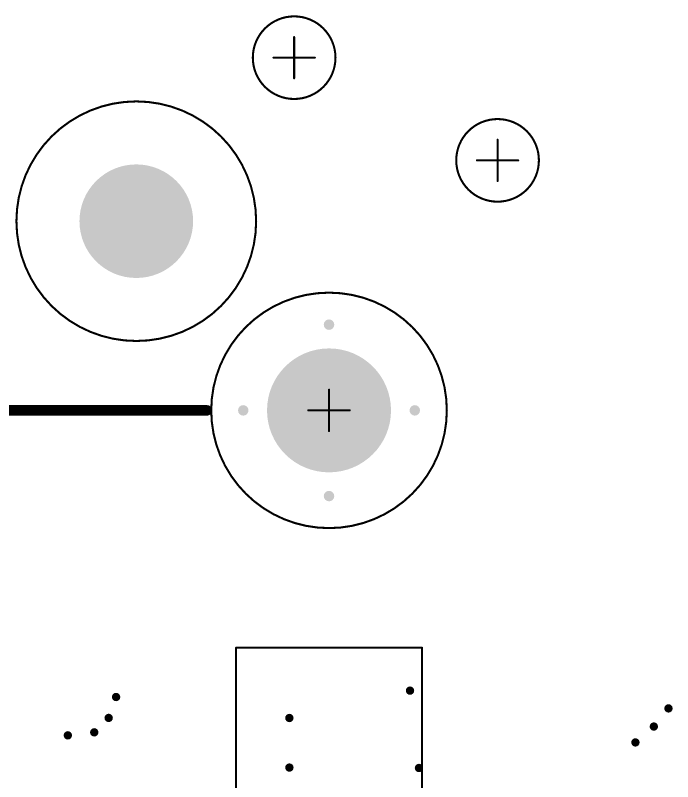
# Model space of a CAD drawing. Header units: inches. Extents: x -0.46 to 4.93, y -0.49 to 6.86.
# Drawn here: x 1.482 to 2.108, y 2.618 to 3.348 of the extents above; entities that cross this region are included whole.
import ezdxf

# ---------------------------------------------------------------- set-up
doc = ezdxf.new("R2010")
doc.units = ezdxf.units.IN
doc.header["$MEASUREMENT"] = 0
for name, color, linetype in [('Dimensions', 56, 'Continuous'), ('Pad Holes', 156, 'Continuous'), ('Top Courtyard', 56, 'Continuous'), ('Via Holes', 16, 'Continuous')]:
    doc.layers.add(name, color=color, linetype=linetype)

# ---------------------------------------------------------------- blocks, each defined once
blk = doc.blocks.new('TP100_200_NS_18')
at = {"layer": 'Top Courtyard'}
for points in [[(0.03937, 0, 0.00197, 0.00197, 1), (-0.03937, 0, 0.00197, 0.00197, 1)], [(-0.00049, 0.01969, 0.000984, 0.000984, 1), (0.00049, 0.01969, 0.000984, 0.000984, 1)], [(-0.03986, 0, 0.000984, 0.000984, 1), (-0.03888, 0, 0.000984, 0.000984, 1)], [(-0.02018, 0, 0.000984, 0.000984, 1), (-0.01919, 0, 0.000984, 0.000984, 1)], [(0.01919, 0, 0.000984, 0.000984, 1), (0.02018, 0, 0.000984, 0.000984, 1)], [(0.03888, 0, 0.000984, 0.000984, 1), (0.03986, 0, 0.000984, 0.000984, 1)], [(-0.00049, -0.01969, 0.000984, 0.000984, 1), (0.00049, -0.01969, 0.000984, 0.000984, 1)]]:
    blk.add_lwpolyline(points, format="xyseb", close=True, dxfattribs=at)
for points in [[(0, -0.01969, 0.00197, 0.00197, 0), (0, 0.01969, 0.00197, 0.00197, 0)], [(-0.01969, 0, 0.00197, 0.00197, 0), (0.01969, 0, 0.00197, 0.00197, 0)]]:
    blk.add_lwpolyline(points, format="xyseb", dxfattribs=at)
blk = doc.blocks.new('MOUNTING_HOLE_M2_5_207')
at = {"layer": 'Pad Holes'}
h = blk.add_hatch(color=7, dxfattribs=at)
edge = h.paths.add_edge_path()
edge.add_arc((0, 0), 0.05413, 0, 360)
at = {"layer": 'Top Courtyard'}
for points in [[(0.11417, 0, 0.00197, 0.00197, 1), (-0.11417, 0, 0.00197, 0.00197, 1)], [(-0.11467, 0, 0.000984, 0.000984, 1), (-0.11368, 0, 0.000984, 0.000984, 1)], [(0.11368, 0, 0.000984, 0.000984, 1), (0.11467, 0, 0.000984, 0.000984, 1)]]:
    blk.add_lwpolyline(points, format="xyseb", close=True, dxfattribs=at)
blk = doc.blocks.new('TP100_200_NS_611')
at = {"layer": 'Top Courtyard'}
for points in [[(0.03937, 0, 0.00197, 0.00197, 1), (-0.03937, 0, 0.00197, 0.00197, 1)], [(-0.00049, 0.01969, 0.000984, 0.000984, 1), (0.00049, 0.01969, 0.000984, 0.000984, 1)], [(-0.03986, 0, 0.000984, 0.000984, 1), (-0.03888, 0, 0.000984, 0.000984, 1)], [(-0.02018, 0, 0.000984, 0.000984, 1), (-0.01919, 0, 0.000984, 0.000984, 1)], [(0.01919, 0, 0.000984, 0.000984, 1), (0.02018, 0, 0.000984, 0.000984, 1)], [(0.03888, 0, 0.000984, 0.000984, 1), (0.03986, 0, 0.000984, 0.000984, 1)], [(-0.00049, -0.01969, 0.000984, 0.000984, 1), (0.00049, -0.01969, 0.000984, 0.000984, 1)]]:
    blk.add_lwpolyline(points, format="xyseb", close=True, dxfattribs=at)
for points in [[(0, -0.01969, 0.00197, 0.00197, 0), (0, 0.01969, 0.00197, 0.00197, 0)], [(0.01969, 0, 0.00197, 0.00197, 0), (-0.01969, 0, 0.00197, 0.00197, 0)]]:
    blk.add_lwpolyline(points, format="xyseb", dxfattribs=at)
blk = doc.blocks.new('9774030243R_757')
at = {"layer": 'Pad Holes'}
h = blk.add_hatch(color=7, dxfattribs=at)
edge = h.paths.add_edge_path()
edge.add_arc((0, 0), 0.05906, 0, 360)
at = {"layer": 'Via Holes'}
h = blk.add_hatch(color=7, dxfattribs=at)
edge = h.paths.add_edge_path()
edge.add_arc((0, 0.08169), 0.005, 0, 360)
h = blk.add_hatch(color=7, dxfattribs=at)
edge = h.paths.add_edge_path()
edge.add_arc((-0.08169, 0), 0.005, 0, 360)
h = blk.add_hatch(color=7, dxfattribs=at)
edge = h.paths.add_edge_path()
edge.add_arc((0.08169, 0), 0.005, 0, 360)
h = blk.add_hatch(color=7, dxfattribs=at)
edge = h.paths.add_edge_path()
edge.add_arc((0, -0.08169), 0.005, 0, 360)
at = {"layer": 'Top Courtyard'}
for points in [[(0.1122, 0, 0.00197, 0.00197, 1), (-0.1122, 0, 0.00197, 0.00197, 1)], [(-0.00049, 0.01969, 0.000984, 0.000984, 1), (0.00049, 0.01969, 0.000984, 0.000984, 1)], [(-0.1127, 0, 0.000984, 0.000984, 1), (-0.11171, 0, 0.000984, 0.000984, 1)], [(-0.02018, 0, 0.000984, 0.000984, 1), (-0.01919, 0, 0.000984, 0.000984, 1)], [(0.01919, 0, 0.000984, 0.000984, 1), (0.02018, 0, 0.000984, 0.000984, 1)], [(0.11171, 0, 0.000984, 0.000984, 1), (0.1127, 0, 0.000984, 0.000984, 1)], [(-0.00049, -0.01969, 0.000984, 0.000984, 1), (0.00049, -0.01969, 0.000984, 0.000984, 1)]]:
    blk.add_lwpolyline(points, format="xyseb", close=True, dxfattribs=at)
for points in [[(0, -0.01969, 0.00197, 0.00197, 0), (0, 0.01969, 0.00197, 0.00197, 0)], [(0.01969, 0, 0.00197, 0.00197, 0), (-0.01969, 0, 0.00197, 0.00197, 0)]]:
    blk.add_lwpolyline(points, format="xyseb", dxfattribs=at)
blk = doc.blocks.new('SOM_MAX_CONN_B_DF40HC_3_0_100DS_0_4V________782')
at = {"layer": 'Top Courtyard'}
for points in [[(-0.08858, 0.45276, 0.00197, 0.00197, 0), (-0.08858, -0.45276, 0.00197, 0.00197, 0)], [(0.08858, 0.45276, 0.00197, 0.00197, 0), (0.08858, -0.45276, 0.00197, 0.00197, 0)], [(0.08858, -0.45276, 0.00197, 0.00197, 0), (-0.08858, -0.45276, 0.00197, 0.00197, 0)]]:
    blk.add_lwpolyline(points, format="xyseb", dxfattribs=at)
for points in [[(-0.08908, -0.45276, 0.000984, 0.000984, 1), (-0.08809, -0.45276, 0.000984, 0.000984, 1)], [(-0.08908, -0.45276, 0.000984, 0.000984, 1), (-0.08809, -0.45276, 0.000984, 0.000984, 1)], [(0.08809, -0.45276, 0.000984, 0.000984, 1), (0.08907, -0.45276, 0.000984, 0.000984, 1)], [(0.08809, -0.45276, 0.000984, 0.000984, 1), (0.08907, -0.45276, 0.000984, 0.000984, 1)]]:
    blk.add_lwpolyline(points, format="xyseb", close=True, dxfattribs=at)
blk = doc.blocks.new('DF40HC_3_0__100DS_0_4V__S_M_MAX_A_S4_F_________1_786')
at = {"layer": 'Top Courtyard'}
for points in [[(-0.66916, -0.68912, 0.00197, 0.00197, 0), (-0.66916, -0.64975, 0.00197, 0.00197, 0)], [(-0.64948, -0.66943, 0.00197, 0.00197, 0), (-0.68885, -0.66943, 0.00197, 0.00197, 0)]]:
    blk.add_lwpolyline(points, format="xyseb", dxfattribs=at)
for points in [[(-0.66966, -0.64975, 0.000984, 0.000984, 1), (-0.66867, -0.64975, 0.000984, 0.000984, 1)], [(-0.68934, -0.66943, 0.000984, 0.000984, 1), (-0.68836, -0.66943, 0.000984, 0.000984, 1)], [(-0.64997, -0.66943, 0.000984, 0.000984, 1), (-0.64899, -0.66943, 0.000984, 0.000984, 1)], [(-0.66966, -0.68912, 0.000984, 0.000984, 1), (-0.66867, -0.68912, 0.000984, 0.000984, 1)]]:
    blk.add_lwpolyline(points, format="xyseb", close=True, dxfattribs=at)

msp = doc.modelspace()

# ---------------------------------------------------------------- hatches: boundary and pattern name
at = {"layer": 'Via Holes'}
h = msp.add_hatch(color=7, dxfattribs=at)
edge = h.paths.add_edge_path()
edge.add_arc((1.57762, 2.69853), 0.004, 0, 360)
h = msp.add_hatch(color=7, dxfattribs=at)
edge = h.paths.add_edge_path()
edge.add_arc((1.85759, 2.7046), 0.004, 0, 360)
h = msp.add_hatch(color=7, dxfattribs=at)
edge = h.paths.add_edge_path()
edge.add_arc((2.1038, 2.6877), 0.004, 0, 360)
h = msp.add_hatch(color=7, dxfattribs=at)
edge = h.paths.add_edge_path()
edge.add_arc((1.57054, 2.67861), 0.004, 0, 360)
h = msp.add_hatch(color=7, dxfattribs=at)
edge = h.paths.add_edge_path()
edge.add_arc((1.74269, 2.67853), 0.004, 0, 360)
h = msp.add_hatch(color=7, dxfattribs=at)
edge = h.paths.add_edge_path()
edge.add_arc((2.08985, 2.67038), 0.004, 0, 360)
h = msp.add_hatch(color=7, dxfattribs=at)
edge = h.paths.add_edge_path()
edge.add_arc((1.53165, 2.66199), 0.004, 0, 360)
h = msp.add_hatch(color=7, dxfattribs=at)
edge = h.paths.add_edge_path()
edge.add_arc((1.55679, 2.66486), 0.004, 0, 360)
h = msp.add_hatch(color=7, dxfattribs=at)
edge = h.paths.add_edge_path()
edge.add_arc((2.07232, 2.65524), 0.004, 0, 360)
h = msp.add_hatch(color=7, dxfattribs=at)
edge = h.paths.add_edge_path()
edge.add_arc((1.74269, 2.63128), 0.004, 0, 360)
h = msp.add_hatch(color=7, dxfattribs=at)
edge = h.paths.add_edge_path()
edge.add_arc((1.86614, 2.6309), 0.004, 0, 360)

# ---------------------------------------------------------------- linework, layer by layer
at = {"layer": 'Dimensions'}
msp.add_lwpolyline([(-0.22457, 2.97172, 0.01, 0.01, 0), (1.66415, 2.97172, 0.01, 0.01, 0)], format="xyseb", dxfattribs=at)
msp.add_lwpolyline([(1.66165, 2.97172, 0.005, 0.005, 1), (1.66665, 2.97172, 0.005, 0.005, 1)], format="xyseb", close=True, dxfattribs=at)

# ---------------------------------------------------------------- block references
msp.add_blockref('TP100_200_NS_18', (1.74723, 3.30788))
for name, p, rotation in [('MOUNTING_HOLE_M2_5_207', (1.59685, 3.15203), 90), ('TP100_200_NS_611', (1.941, 3.21), 270), ('9774030243R_757', (1.78045, 2.97172), 270), ('DF40HC_3_0__100DS_0_4V__S_M_MAX_A_S4_F_________1_786', (2.44988, 2.30255), 270), ('SOM_MAX_CONN_B_DF40HC_3_0_100DS_0_4V________782', (1.78045, 2.2927), 180)]:
    msp.add_blockref(name, p, dxfattribs=dict(rotation=rotation))

doc.saveas('drawing.dxf')
